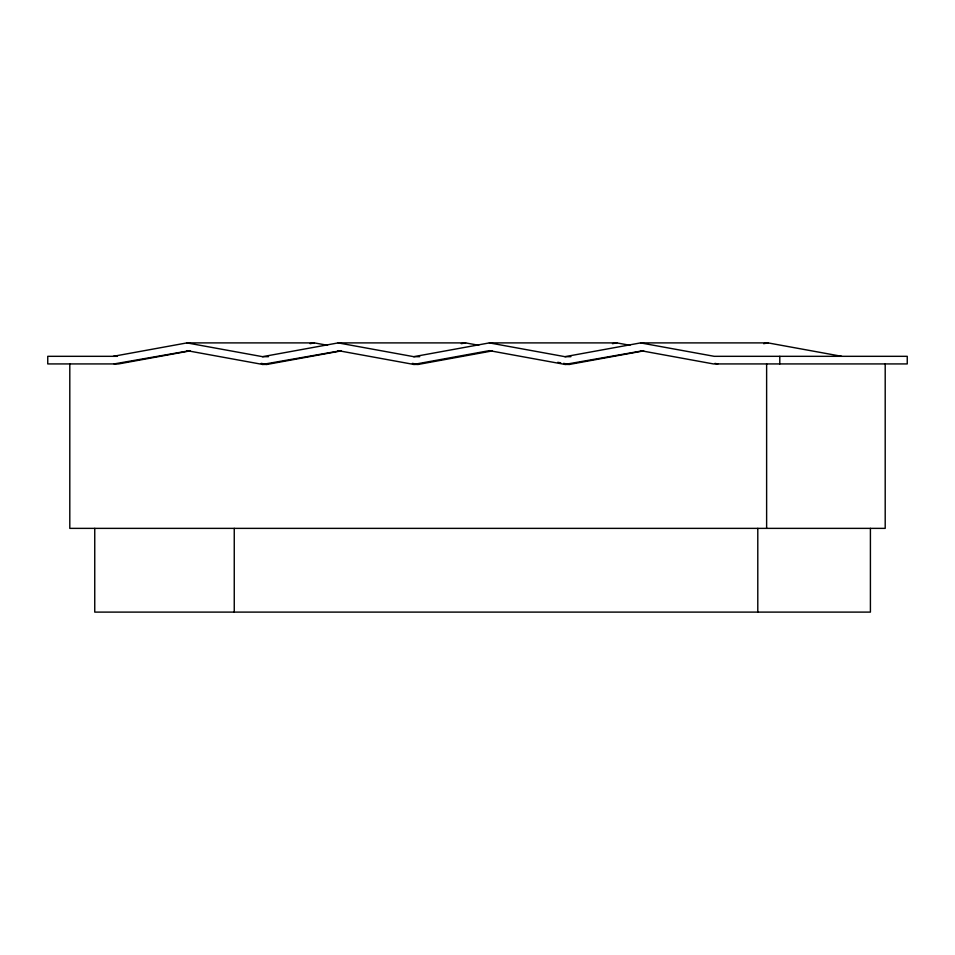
<?xml version="1.0" encoding="UTF-8"?>
<svg xmlns="http://www.w3.org/2000/svg" width="955" height="955" viewBox="0 0 955 955"><rect width="100%" height="100%" fill="white"/><g stroke="black" fill="none" stroke-linecap="round" stroke-linejoin="round"><path stroke-width="1.43" d="M113.311 356.322L186.965 342.893L314.422 342.893L327.505 345.28M114.123 363.927L189.926 350.64M189.95 350.903L118.563 363.927L47.75 363.927L47.75 356.322L117.405 356.322M310.089 343.681L314.422 342.893M186.965 342.893L262.565 356.681L338.166 342.893L465.622 342.893L478.706 345.28M186.965 350.64L262.565 364.428L341.126 350.64M262.565 364.428L267.006 364.428L341.15 350.903M461.265 343.681L465.622 342.893M338.166 342.893L413.766 356.681L489.378 342.893L616.835 342.893L629.918 345.28M338.166 350.64L413.766 364.428L489.378 350.64L564.978 364.428L569.419 364.428L643.563 350.903M413.766 364.428L418.206 364.428L492.362 350.903M612.465 343.681L616.835 342.893M489.378 342.893L564.978 356.681L640.578 342.893L768.035 342.893L841.689 356.322M564.978 364.428L643.539 350.64M763.678 343.681L768.035 342.893M262.565 356.681L268.498 356.681M413.766 356.681L419.699 356.681M564.978 356.681L570.899 356.681M640.578 342.893L714.233 356.322L907.25 356.322L907.25 363.927L713.421 363.927L640.578 350.64M714.937 363.401L717.862 363.927M557.78 362.315L560.692 362.84M563.605 363.377L569.419 364.428M412.393 363.377L418.206 364.428M261.193 363.377L267.006 364.428M885.201 363.927L885.201 528.366L69.799 528.366L69.799 363.927M870.411 528.366L870.411 612.107L94.748 612.107L94.748 528.366M779.793 356.322L779.793 363.927M766.626 363.927L766.626 528.366M757.793 528.366L757.793 612.107M234.25 528.366L234.25 612.107"/></g></svg>
